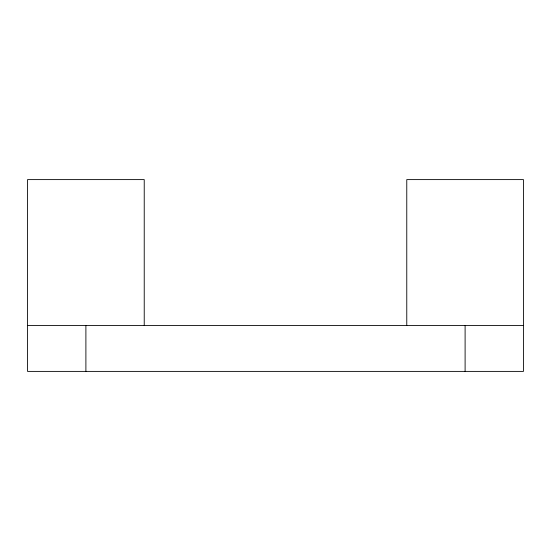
<?xml version="1.0" encoding="UTF-8"?>
<svg xmlns="http://www.w3.org/2000/svg" width="551" height="551" viewBox="0 0 551 551"><rect width="100%" height="100%" fill="white"/><g stroke="black" fill="none" stroke-linecap="round" stroke-linejoin="round"><path stroke-width="0.83" d="M27.55 325.455L523.45 325.455M465.106 325.455L465.106 371.395M406.769 325.455L406.769 179.605L523.45 179.605L523.45 371.395L27.55 371.395L27.55 179.605L144.231 179.605L144.231 325.455M85.894 325.455L85.894 371.395"/></g></svg>
